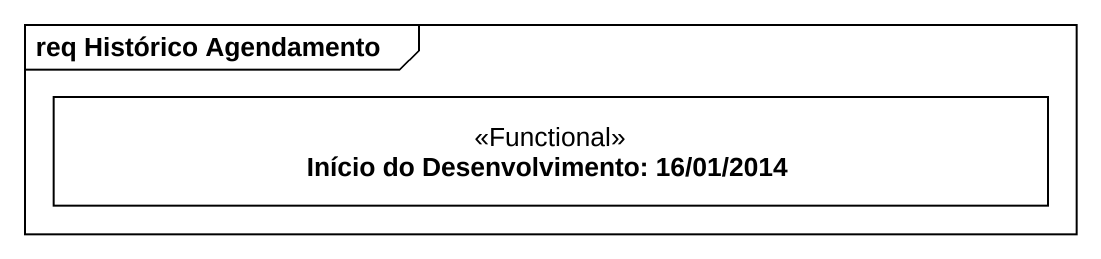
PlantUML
@startuml
mainframe req Histórico Agendamento
hide circle
hide empty members
class "Início do Desenvolvimento: 16/01/2014" as Início_do_Desenvolvimento <<Functional>>
@enduml
